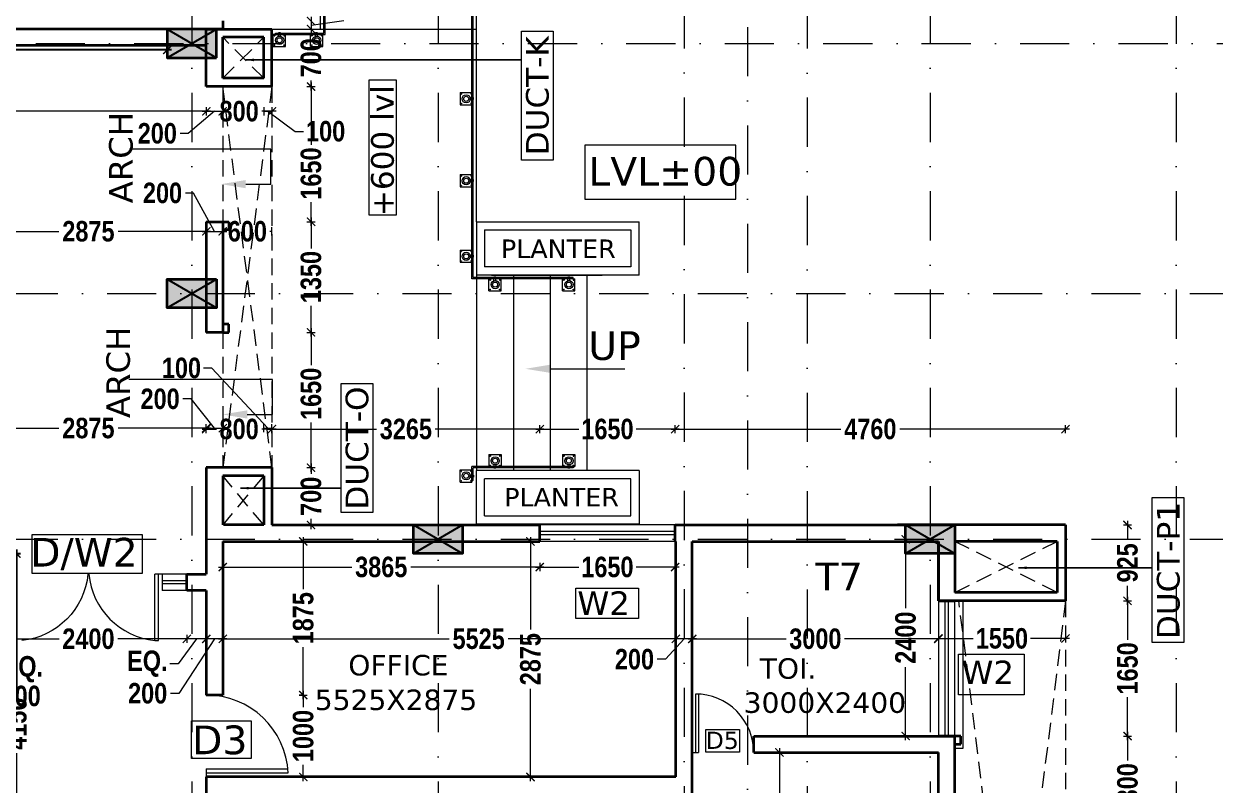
# Model space of a CAD drawing. Header units: millimetres. Extents: x -3092162 to 4513894, y -12317808 to 1849994.
# Drawn here: x -396384 to -381859, y -5875081 to -5865791 of the extents above; entities that cross this region are included whole.
import ezdxf

# ---------------------------------------------------------------- set-up
doc = ezdxf.new("R2010")
doc.units = ezdxf.units.MM
doc.header["$LTSCALE"] = 2
doc.header["$MEASUREMENT"] = 0
doc.header["$PDMODE"] = 34
doc.header["$PDSIZE"] = 500
doc.linetypes.add('DASHDOT', pattern=[1, 0.5, -0.25, 0, -0.25])
doc.linetypes.add('DASHED2', pattern=[0.375, 0.25, -0.125])
for name, color, linetype, lineweight, true_color in [('AEROW', 7, 'Continuous', 15, 0x0d0d0d), ('DOT', 7, 'DASHED2', 0, 0x89067c), ('duct text', 7, 'Continuous', 5, 0x30182a)]:
    doc.layers.add(name, color=color, linetype=linetype, lineweight=lineweight, true_color=true_color)
for name, color, linetype, lineweight in [('ARROW', 7, 'Continuous', 25), ('coloumn', 10, 'Continuous', 35), ('D DIM', 250, 'Continuous', 9), ('D3......3', 10, 'Continuous', 5), ('D5', 10, 'Continuous', 5), ('DETAIL', 240, 'Continuous', 9), ('DOOR', 27, 'Continuous', 5), ('door text', 7, 'Continuous', 15), ('DUCT', 37, 'Continuous', 35), ('DW2', 10, 'Continuous', 9), ('expen. jt.', 130, 'Continuous', 35), ('glass', 5, 'Continuous', 15), ('GRID', 251, 'DASHDOT', 5), ('RAILING', 47, 'Continuous', 13), ('RAMP', 253, 'Continuous', 9), ('SILL', 74, 'Continuous', 9), ('STAIR', 252, 'Continuous', 9), ('TEXT', 7, 'Continuous', 13), ('VENTI', 162, 'Continuous', 5), ('W2', 162, 'Continuous', 5), ('WAll', 250, 'Continuous', 35), ('walls', 250, 'Continuous', 9)]:
    doc.layers.add(name, color=color, linetype=linetype, lineweight=lineweight)
doc.styles.add('door', font='arial.ttf', dxfattribs={"height": 70})
doc.styles.add('INNER DIM', font='ARIALNB.TTF', dxfattribs={"height": 250})
doc.styles.add('style2', font='verdana.ttf')
doc.dimstyles.new('DOOR', dxfattribs={"dimtxt": 100, "dimasz": 100, "dimexe": 25, "dimexo": 50, "dimgap": 25, "dimtad": 0, "dimtih": 1, "dimtoh": 1, "dimdec": 0, "dimzin": 3, "dimdsep": 46, "dimtxsty": 'door', "dimblk": 'OBLIQUE', "dimcen": 200, "dimclrd": 256, "dimclre": 256, "dimclrt": 256, "dimadec": 0, "dimazin": 0, "dimtfac": 1, "dimtdec": 0, "dimtofl": 0, "dimtmove": 2, "dimatfit": 3, "dimfxl": 300, "dimfxlon": 1, "dimfrac": 1, "dimtolj": 1, "dimtzin": 0, "dimlwd": -1, "dimlwe": -1, "dimarcsym": 0})
doc.dimstyles.new('external final', dxfattribs={"dimscale": 0, "dimtxt": 250, "dimasz": 100, "dimexe": 50, "dimexo": 50, "dimgap": 50, "dimtad": 0, "dimdec": 0, "dimzin": 0, "dimdsep": 46, "dimtxsty": 'INNER DIM', "dimblk": 'ARCHTICK', "dimcen": 100, "dimdle": 50, "dimclrd": 256, "dimclre": 256, "dimclrt": 256, "dimadec": 0, "dimazin": 0, "dimtfac": 1, "dimtdec": 0, "dimtix": 1, "dimtmove": 1, "dimatfit": 3, "dimfxl": 50, "dimfxlon": 1, "dimtolj": 1, "dimtzin": 0, "dimlwd": -1, "dimlwe": -1, "dimarcsym": 1})

# ---------------------------------------------------------------- blocks, each defined once
blk = doc.blocks.new('_Oblique')
at = {"color": 0, "linetype": 'ByBlock', "lineweight": -2}
blk.add_line((-0.5, -0.5), (0.5, 0.5), dxfattribs=at)
blk = doc.blocks.new('_ArchTick')
at = {"color": 0, "linetype": 'ByBlock', "const_width": 0.15}
blk.add_lwpolyline([(-0.5, -0.5), (0.5, 0.5)], dxfattribs=at)
blk = doc.blocks.new('*D378')
at = {"ltscale": 100, "transparency": 16777216}
for p, q in [((-396474, -5872206), (-396474, -5873972)), ((-396774, -5872256), (-396424, -5872256)), ((-396474, -5876456), (-396474, -5874690)), ((-396774, -5876406), (-396424, -5876406))]:
    blk.add_line(p, q, dxfattribs=at)
at = {"layer": 'Defpoints', "color": 0, "lineweight": 50, "ltscale": 100, "transparency": 16777216}
for p in [(-397035, -5872256), (-397035, -5876406), (-396474, -5876406)]:
    blk.add_point(p, dxfattribs=at)
at = {"ltscale": 100, "transparency": 16777216, "xscale": 100, "yscale": 100, "zscale": 100}
for p, rotation in [((-396474, -5872256), 90), ((-396474, -5876406), 270)]:
    blk.add_blockref('_ArchTick', p, dxfattribs=dict(at, rotation=rotation))
at = {"lineweight": 50, "ltscale": 100, "transparency": 16777216, "insert": (-396474, -5874331), "char_height": 250, "attachment_point": 5, "rotation": 90, "style": 'INNER DIM'}
blk.add_mtext('\\A1;4150', dxfattribs=at)
blk = doc.blocks.new('*D381')
at = {"layer": 'ARROW', "ltscale": 100, "transparency": 16777216}
for p, q in [((-438215, -5865906), (-438215, -5866159)), ((-394635, -5865906), (-394635, -5866159)), ((-438265, -5866109), (-416863, -5866109)), ((-394585, -5866109), (-415986, -5866109))]:
    blk.add_line(p, q, dxfattribs=at)
at = {"layer": 'Defpoints', "color": 0, "lineweight": 50, "ltscale": 100, "transparency": 16777216}
for p in [(-438215, -5865856), (-394635, -5865856), (-394635, -5866109)]:
    blk.add_point(p, dxfattribs=at)
at = {"layer": 'ARROW', "ltscale": 100, "transparency": 16777216, "xscale": 100, "yscale": 100, "zscale": 100, "rotation": 180}
blk.add_blockref('_ArchTick', (-438215, -5866109), dxfattribs=at)
at = {"layer": 'ARROW', "ltscale": 100, "transparency": 16777216, "xscale": 100, "yscale": 100, "zscale": 100}
blk.add_blockref('_ArchTick', (-394635, -5866109), dxfattribs=at)
at = {"layer": 'ARROW', "lineweight": 50, "ltscale": 100, "transparency": 16777216, "insert": (-416425, -5866109), "char_height": 250, "attachment_point": 5, "style": 'INNER DIM'}
blk.add_mtext('\\A1;43580', dxfattribs=at)

msp = doc.modelspace()

# ---------------------------------------------------------------- hatches: boundary and pattern name
at = {"layer": 'coloumn', "ltscale": 100}
for points in [[(-394034.7, -5866206.2), (-394034.7, -5865856.2), (-394634.7, -5865856.2), (-394634.7, -5866206.2)], [(-394034.7, -5868906.2), (-394034.7, -5869256.2), (-394634.7, -5869256.2), (-394634.7, -5868906.2)], [(-391034.7, -5871906.2), (-391034.7, -5872256.2), (-391634.7, -5872256.2), (-391634.7, -5871906.2)], [(-385034.7, -5871906.2), (-385034.7, -5872256.2), (-385634.7, -5872256.2), (-385634.7, -5871906.2)]]:
    msp.add_hatch(color=256, dxfattribs=at).paths.add_polyline_path(points)

# ---------------------------------------------------------------- linework, layer by layer
at = {"layer": 'AEROW', "ltscale": 100}
for p, q in [((-393371.3, -5867322.6), (-395094.1, -5867322.6)), ((-393371.3, -5867747.6), (-393371.3, -5867322.6)), ((-393679, -5867747.6), (-393371.3, -5867747.6)), ((-393351.5, -5870132.4), (-395102.3, -5870132.4)), ((-393351.5, -5870557.5), (-393351.5, -5870132.4)), ((-393659.3, -5870557.5), (-393351.5, -5870557.5))]:
    msp.add_line(p, q, dxfattribs=at)
msp.add_lwpolyline([(-389967.4, -5870000.4), (-389058, -5870000.4)], dxfattribs=at)
for points in [[(-393679, -5867697.6), (-393979, -5867747.6), (-393679, -5867797.6)], [(-389967.4, -5870050.4), (-390267.4, -5870000.4), (-389967.4, -5869950.4)], [(-393659.3, -5870507.5), (-393959.3, -5870557.5), (-393659.3, -5870607.5)]]:
    msp.add_solid(points, dxfattribs=at)
at = {"layer": 'coloumn', "lineweight": 25, "ltscale": 100}
for p, q in [((-394634.7, -5865856.2), (-394034.7, -5866206.2)), ((-394634.7, -5866206.2), (-394034.7, -5865856.2)), ((-394634.7, -5869256.2), (-394034.7, -5868906.2)), ((-394634.7, -5868906.2), (-394034.7, -5869256.2)), ((-391634.7, -5872256.2), (-391034.7, -5871906.2)), ((-391634.7, -5871906.2), (-391034.7, -5872256.2)), ((-385634.7, -5872256.2), (-385034.7, -5871906.2)), ((-385634.7, -5871906.2), (-385034.7, -5872256.2))]:
    msp.add_line(p, q, dxfattribs=at)
at = {"layer": 'coloumn', "ltscale": 100}
for points in [[(-394034.7, -5866206.2), (-394034.7, -5865856.2), (-394634.7, -5865856.2), (-394634.7, -5866206.2)], [(-394034.7, -5868906.2), (-394034.7, -5869256.2), (-394634.7, -5869256.2), (-394634.7, -5868906.2)], [(-391034.7, -5871906.2), (-391034.7, -5872256.2), (-391634.7, -5872256.2), (-391634.7, -5871906.2)], [(-385034.7, -5871906.2), (-385034.7, -5872256.2), (-385634.7, -5872256.2), (-385634.7, -5871906.2)]]:
    msp.add_lwpolyline(points, close=True, dxfattribs=at)
at = {"layer": 'D DIM', "ltscale": 100}
for p, q in [((-392882.4, -5865806.2), (-392882.4, -5865930.3)), ((-392882, -5865706.2), (-392882, -5865906.2)), ((-392882, -5865806.2), (-392481.8, -5865749.2)), ((-392932.4, -5865856.2), (-392832.4, -5865856.2)), ((-392932, -5865856.2), (-392832, -5865856.2)), ((-392882.4, -5866606.2), (-392882.4, -5866482.1)), ((-392882, -5866506.2), (-392882, -5867268)), ((-392932.4, -5866556.2), (-392832.4, -5866556.2)), ((-392932, -5866556.2), (-392832, -5866556.2)), ((-394159.3, -5866808.8), (-394159.3, -5866908.8)), ((-394158.9, -5866808.8), (-394158.9, -5866908.8)), ((-394158.9, -5866808.8), (-394158.9, -5866908.8)), ((-393958.9, -5866808.8), (-393958.9, -5866908.8)), ((-393458.9, -5866808.8), (-393458.9, -5866908.8)), ((-393359.3, -5866808.8), (-393359.3, -5866908.8)), ((-393358.9, -5866808.8), (-393358.9, -5866908.8)), ((-394108.9, -5866858.8), (-399989, -5866858.8)), ((-394058.9, -5866858.8), (-394378.4, -5867128.6)), ((-394209.3, -5866858.8), (-394035.4, -5866858.8)), ((-394208.9, -5866858.8), (-393908.9, -5866858.8)), ((-393309.3, -5866858.8), (-393483.3, -5866858.8)), ((-393458.9, -5866858.8), (-393358.9, -5866858.8)), ((-393458.9, -5866858.8), (-393358.9, -5866858.8)), ((-393408.9, -5866858.8), (-393074.9, -5867103.4)), ((-393074.9, -5867103.4), (-392974.9, -5867103.4)), ((-394378.4, -5867128.6), (-394478.4, -5867128.6)), ((-394314.5, -5867855.8), (-394414.5, -5867855.8)), ((-394058.9, -5868324), (-394314.5, -5867855.8)), ((-392882, -5868256.2), (-392882, -5867968.4)), ((-394158.9, -5868374), (-394158.9, -5868274)), ((-394158.9, -5868374), (-394158.9, -5868274)), ((-393958.9, -5868374), (-393958.9, -5868274)), ((-393958.9, -5868374), (-393958.9, -5868274)), ((-393358.9, -5868374), (-393358.9, -5868274)), ((-392932, -5868206.2), (-392832, -5868206.2)), ((-392932, -5868206.2), (-392832, -5868206.2)), ((-392882, -5868156.2), (-392882, -5868531)), ((-397083.9, -5868324), (-395957, -5868324)), ((-394108.9, -5868324), (-395235.8, -5868324)), ((-394208.9, -5868324), (-393908.9, -5868324)), ((-393958.9, -5868324), (-393934.8, -5868324)), ((-393358.9, -5868324), (-393383, -5868324)), ((-392882, -5869606.2), (-392882, -5869231.4)), ((-392932, -5869556.2), (-392832, -5869556.2)), ((-392932, -5869556.2), (-392832, -5869556.2)), ((-392882, -5869506.2), (-392882, -5869955.8)), ((-394091.8, -5869991.5), (-394191.8, -5869991.5)), ((-393408.9, -5870725.3), (-394091.8, -5869991.5)), ((-394344.2, -5870368.2), (-394444.2, -5870368.2)), ((-394058.9, -5870725.3), (-394344.2, -5870368.2)), ((-397083.9, -5870725.3), (-395957, -5870725.3)), ((-394108.9, -5870725.3), (-395235.8, -5870725.3)), ((-394209.3, -5870736.6), (-394035.4, -5870736.6)), ((-394208.9, -5870725.3), (-393908.9, -5870725.3)), ((-394159.3, -5870786.6), (-394159.3, -5870686.6)), ((-394158.9, -5870775.3), (-394158.9, -5870675.3)), ((-394158.9, -5870775.3), (-394158.9, -5870675.3)), ((-393958.9, -5870775.3), (-393958.9, -5870675.3)), ((-393309.3, -5870736.6), (-393483.3, -5870736.6)), ((-393458.9, -5870775.3), (-393458.9, -5870675.3)), ((-393458.9, -5870725.3), (-393358.9, -5870725.3)), ((-393458.9, -5870725.3), (-393358.9, -5870725.3)), ((-393408.9, -5870736.6), (-392085.1, -5870736.6)), ((-393359.3, -5870786.6), (-393359.3, -5870686.6)), ((-393358.9, -5870775.3), (-393358.9, -5870675.3)), ((-393358.9, -5870786.6), (-393358.9, -5870686.6)), ((-392882, -5871256.2), (-392882, -5870656.2)), ((-390043.5, -5870736.6), (-391367.4, -5870736.6)), ((-390143.5, -5870736.6), (-389618.8, -5870736.6)), ((-390093.5, -5870786.6), (-390093.5, -5870686.6)), ((-390093.5, -5870786.6), (-390093.5, -5870686.6)), ((-388393.5, -5870736.6), (-388918.3, -5870736.6)), ((-388493.5, -5870736.6), (-386422.6, -5870736.6)), ((-388443.5, -5870786.6), (-388443.5, -5870686.6)), ((-388443.5, -5870786.6), (-388443.5, -5870686.6)), ((-383633.9, -5870736.6), (-385704.8, -5870736.6)), ((-383683.9, -5870786.6), (-383683.9, -5870686.6)), ((-392882, -5871156.2), (-392882, -5871280.3)), ((-392932, -5871206.2), (-392832, -5871206.2)), ((-392932, -5871206.2), (-392832, -5871206.2)), ((-392932, -5871906.2), (-392832, -5871906.2)), ((-392882, -5871956.2), (-392882, -5871832.1)), ((-382978.1, -5871906.2), (-382878.1, -5871906.2)), ((-382928.1, -5871856.2), (-382928.1, -5872088.7)), ((-392977.7, -5872056.2), (-392977.7, -5872690.8)), ((-390207, -5872056.2), (-390207, -5873183.1)), ((-385633.9, -5872031.2), (-385633.9, -5872923.2)), ((-393027.7, -5872106.2), (-392927.7, -5872106.2)), ((-390207, -5872106.2), (-390257, -5872106.2)), ((-385633.9, -5872081.2), (-385583.9, -5872081.2)), ((-394008.9, -5872419.8), (-392385.3, -5872419.8)), ((-393958.9, -5872469.8), (-393958.9, -5872369.8)), ((-390043.9, -5872419.8), (-391667.6, -5872419.8)), ((-390143.9, -5872419.8), (-389619.2, -5872419.8)), ((-390093.9, -5872369.8), (-390093.9, -5872469.8)), ((-390093.9, -5872369.8), (-390093.9, -5872469.8)), ((-388393.9, -5872419.8), (-388918.7, -5872419.8)), ((-388443.9, -5872369.8), (-388443.9, -5872469.8)), ((-382928.1, -5872881.2), (-382928.1, -5872648.7)), ((-382927.7, -5872781.2), (-382927.7, -5873306)), ((-382978.1, -5872831.2), (-382878.1, -5872831.2)), ((-382977.7, -5872831.2), (-382877.7, -5872831.2)), ((-396846.4, -5873295.8), (-395954.4, -5873295.8)), ((-394346.4, -5873295.8), (-395238.4, -5873295.8)), ((-394277.7, -5873295.8), (-394501.9, -5873599.2)), ((-394058.9, -5873295.8), (-394495.9, -5873961)), ((-394108.9, -5873295.8), (-394446.4, -5873295.8)), ((-394396.4, -5873245.8), (-394396.4, -5873345.8)), ((-394396.4, -5873245.8), (-394396.4, -5873345.8)), ((-393908.9, -5873295.8), (-394208.9, -5873295.8)), ((-394158.9, -5873245.8), (-394158.9, -5873345.8)), ((-394158.9, -5873245.8), (-394158.9, -5873345.8)), ((-394008.9, -5873295.8), (-391196.4, -5873295.8)), ((-393958.9, -5873245.8), (-393958.9, -5873345.8)), ((-393958.9, -5873245.8), (-393958.9, -5873345.8)), ((-388383.9, -5873295.8), (-390480.8, -5873295.8)), ((-388333.9, -5873295.8), (-388560.8, -5873545.1)), ((-388183.9, -5873295.8), (-388483.9, -5873295.8)), ((-388433.9, -5873245.8), (-388433.9, -5873345.8)), ((-388433.9, -5873245.8), (-388433.9, -5873345.8)), ((-388283.9, -5873295.8), (-387090.1, -5873295.8)), ((-388233.9, -5873245.8), (-388233.9, -5873345.8)), ((-388233.9, -5873245.8), (-388233.9, -5873345.8)), ((-385183.9, -5873295.8), (-386377.7, -5873295.8)), ((-385284.3, -5873291.3), (-384809.5, -5873291.3)), ((-385234.3, -5873241.3), (-385234.3, -5873341.3)), ((-385233.9, -5873245.8), (-385233.9, -5873345.8)), ((-383634.3, -5873291.3), (-384109.1, -5873291.3)), ((-383684.3, -5873241.3), (-383684.3, -5873341.3)), ((-392977.7, -5874031.2), (-392977.7, -5873396.6)), ((-394501.9, -5873599.2), (-394601.9, -5873599.2)), ((-388560.8, -5873545.1), (-388660.8, -5873545.1)), ((-385633.9, -5874531.2), (-385633.9, -5873639.2)), ((-392977.7, -5873931.2), (-392977.7, -5874131)), ((-390207, -5875031.2), (-390207, -5873904.3)), ((-394495.9, -5873961), (-394595.9, -5873961)), ((-393027.7, -5873981.2), (-392927.7, -5873981.2)), ((-392977.7, -5873981.2), (-393027.7, -5873981.2)), ((-382927.7, -5874531.2), (-382927.7, -5874006.4)), ((-385633.9, -5874481.2), (-385683.9, -5874481.2)), ((-382977.7, -5874481.2), (-382877.7, -5874481.2)), ((-382977.7, -5874481.2), (-382877.7, -5874481.2)), ((-382927.7, -5874431.2), (-382927.7, -5874781)), ((-387171.8, -5874631.2), (-387171.8, -5875934.9)), ((-387171.8, -5874681.2), (-387121.8, -5874681.2)), ((-392977.7, -5875031.2), (-392977.7, -5874831.4)), ((-392977.7, -5874981.2), (-392927.7, -5874981.2)), ((-390207, -5874981.2), (-390257, -5874981.2))]:
    msp.add_line(p, q, dxfattribs=at)
at = {"layer": 'D3......3'}
for p, q in [((-394338.1, -5874296.9), (-393613.4, -5874296.9)), ((-394338.1, -5874753.6), (-394338.1, -5874296.9)), ((-393613.4, -5874296.9), (-393613.4, -5874753.6)), ((-393613.4, -5874753.6), (-394338.1, -5874753.6))]:
    msp.add_line(p, q, dxfattribs=at)
at = {"layer": 'D5'}
for p, q in [((-388071, -5874400.8), (-387658.3, -5874400.8)), ((-388071, -5874678.4), (-388071, -5874400.8)), ((-387658.3, -5874400.8), (-387658.3, -5874678.4)), ((-387658.3, -5874678.4), (-388071, -5874678.4))]:
    msp.add_line(p, q, dxfattribs=at)
at = {"layer": 'DETAIL', "color": 253, "lineweight": 5, "ltscale": 0.5}
for p, q in [((-393343.3, -5866067.2), (-393343.3, -5865922.2)), ((-393330.3, -5865929.7), (-393330.3, -5865936.7)), ((-393330.3, -5865929.7), (-393323.3, -5865929.7)), ((-393330.3, -5865936.7), (-393323.3, -5865936.7)), ((-393323.3, -5865929.7), (-393323.3, -5865936.7)), ((-393213.3, -5865929.7), (-393213.3, -5865936.7)), ((-393213.3, -5865929.7), (-393206.3, -5865929.7)), ((-393213.3, -5865936.7), (-393206.3, -5865936.7)), ((-393206.3, -5865929.7), (-393206.3, -5865936.7)), ((-393193.3, -5866067.2), (-393193.3, -5865922.2)), ((-392890.1, -5866067.2), (-392890.1, -5865922.2)), ((-392877.1, -5865929.7), (-392877.1, -5865936.7)), ((-392877.1, -5865929.7), (-392870.1, -5865929.7)), ((-392877.1, -5865936.7), (-392870.1, -5865936.7)), ((-392870.1, -5865929.7), (-392870.1, -5865936.7)), ((-392760.1, -5865929.7), (-392760.1, -5865936.7)), ((-392760.1, -5865929.7), (-392753.1, -5865929.7)), ((-392760.1, -5865936.7), (-392753.1, -5865936.7)), ((-392753.1, -5865929.7), (-392753.1, -5865936.7)), ((-392740.1, -5866067.2), (-392740.1, -5865922.2)), ((-393343.3, -5866067.2), (-393193.3, -5866067.2)), ((-393330.3, -5866054.7), (-393330.3, -5866047.7)), ((-393330.3, -5866047.7), (-393323.3, -5866047.7)), ((-393330.3, -5866054.7), (-393323.3, -5866054.7)), ((-393323.3, -5866054.7), (-393323.3, -5866047.7)), ((-393213.3, -5866054.7), (-393213.3, -5866047.7)), ((-393213.3, -5866047.7), (-393206.3, -5866047.7)), ((-393213.3, -5866054.7), (-393206.3, -5866054.7)), ((-393206.3, -5866054.7), (-393206.3, -5866047.7)), ((-392890.1, -5866067.2), (-392740.1, -5866067.2)), ((-392877.1, -5866054.7), (-392877.1, -5866047.7)), ((-392877.1, -5866047.7), (-392870.1, -5866047.7)), ((-392877.1, -5866054.7), (-392870.1, -5866054.7)), ((-392870.1, -5866054.7), (-392870.1, -5866047.7)), ((-392760.1, -5866054.7), (-392760.1, -5866047.7)), ((-392760.1, -5866047.7), (-392753.1, -5866047.7)), ((-392760.1, -5866054.7), (-392753.1, -5866054.7)), ((-392753.1, -5866054.7), (-392753.1, -5866047.7)), ((-391065.5, -5866628.7), (-391065.5, -5866778.7)), ((-391065.5, -5866628.7), (-390920.5, -5866628.7)), ((-391053, -5866641.7), (-391046, -5866641.7)), ((-391053, -5866641.7), (-391053, -5866648.7)), ((-391053, -5866648.7), (-391046, -5866648.7)), ((-391046, -5866641.7), (-391046, -5866648.7)), ((-390928, -5866641.7), (-390935, -5866641.7)), ((-390935, -5866641.7), (-390935, -5866648.7)), ((-390928, -5866648.7), (-390935, -5866648.7)), ((-390928, -5866641.7), (-390928, -5866648.7)), ((-391065.5, -5866778.7), (-390920.5, -5866778.7)), ((-391053, -5866758.7), (-391046, -5866758.7)), ((-391053, -5866758.7), (-391053, -5866765.7)), ((-391053, -5866765.7), (-391046, -5866765.7)), ((-391046, -5866758.7), (-391046, -5866765.7)), ((-390928, -5866758.7), (-390935, -5866758.7)), ((-390935, -5866758.7), (-390935, -5866765.7)), ((-390928, -5866765.7), (-390935, -5866765.7)), ((-390928, -5866758.7), (-390928, -5866765.7)), ((-391065.5, -5867628.7), (-391065.5, -5867778.7)), ((-391065.5, -5867628.7), (-390920.5, -5867628.7)), ((-391053, -5867641.7), (-391046, -5867641.7)), ((-391053, -5867641.7), (-391053, -5867648.7)), ((-391053, -5867648.7), (-391046, -5867648.7)), ((-391046, -5867641.7), (-391046, -5867648.7)), ((-390928, -5867641.7), (-390935, -5867641.7)), ((-390935, -5867641.7), (-390935, -5867648.7)), ((-390928, -5867648.7), (-390935, -5867648.7)), ((-390928, -5867641.7), (-390928, -5867648.7)), ((-391065.5, -5867778.7), (-390920.5, -5867778.7)), ((-391053, -5867758.7), (-391046, -5867758.7)), ((-391053, -5867758.7), (-391053, -5867765.7)), ((-391053, -5867765.7), (-391046, -5867765.7)), ((-391046, -5867758.7), (-391046, -5867765.7)), ((-390928, -5867758.7), (-390935, -5867758.7)), ((-390935, -5867758.7), (-390935, -5867765.7)), ((-390928, -5867765.7), (-390935, -5867765.7)), ((-390928, -5867758.7), (-390928, -5867765.7)), ((-391065.5, -5868551.3), (-391065.5, -5868701.3)), ((-391065.5, -5868551.3), (-390920.5, -5868551.3)), ((-391053, -5868564.3), (-391046, -5868564.3)), ((-391053, -5868564.3), (-391053, -5868571.3)), ((-391053, -5868571.3), (-391046, -5868571.3)), ((-391046, -5868564.3), (-391046, -5868571.3)), ((-390928, -5868564.3), (-390935, -5868564.3)), ((-390935, -5868564.3), (-390935, -5868571.3)), ((-390928, -5868571.3), (-390935, -5868571.3)), ((-390928, -5868564.3), (-390928, -5868571.3)), ((-391065.5, -5868701.3), (-390920.5, -5868701.3)), ((-391053, -5868681.3), (-391046, -5868681.3)), ((-391053, -5868681.3), (-391053, -5868688.3)), ((-391053, -5868688.3), (-391046, -5868688.3)), ((-391046, -5868681.3), (-391046, -5868688.3)), ((-390928, -5868681.3), (-390935, -5868681.3)), ((-390935, -5868681.3), (-390935, -5868688.3)), ((-390928, -5868688.3), (-390935, -5868688.3)), ((-390928, -5868681.3), (-390928, -5868688.3)), ((-390715.5, -5869047.9), (-390715.5, -5868902.9)), ((-390702.5, -5868910.4), (-390702.5, -5868917.4)), ((-390702.5, -5868910.4), (-390695.5, -5868910.4)), ((-390702.5, -5868917.4), (-390695.5, -5868917.4)), ((-390695.5, -5868910.4), (-390695.5, -5868917.4)), ((-390585.5, -5868910.4), (-390585.5, -5868917.4)), ((-390585.5, -5868910.4), (-390578.5, -5868910.4)), ((-390585.5, -5868917.4), (-390578.5, -5868917.4)), ((-390578.5, -5868910.4), (-390578.5, -5868917.4)), ((-390565.5, -5869047.9), (-390565.5, -5868902.9)), ((-389815.5, -5869047.9), (-389815.5, -5868902.9)), ((-389802.5, -5868910.4), (-389802.5, -5868917.4)), ((-389802.5, -5868910.4), (-389795.5, -5868910.4)), ((-389802.5, -5868917.4), (-389795.5, -5868917.4)), ((-389795.5, -5868910.4), (-389795.5, -5868917.4)), ((-389685.5, -5868910.4), (-389685.5, -5868917.4)), ((-389685.5, -5868910.4), (-389678.5, -5868910.4)), ((-389685.5, -5868917.4), (-389678.5, -5868917.4)), ((-389678.5, -5868910.4), (-389678.5, -5868917.4)), ((-389665.5, -5869047.9), (-389665.5, -5868902.9)), ((-390715.5, -5869047.9), (-390565.5, -5869047.9)), ((-390702.5, -5869035.4), (-390702.5, -5869028.4)), ((-390702.5, -5869028.4), (-390695.5, -5869028.4)), ((-390702.5, -5869035.4), (-390695.5, -5869035.4)), ((-390695.5, -5869035.4), (-390695.5, -5869028.4)), ((-390585.5, -5869035.4), (-390585.5, -5869028.4)), ((-390585.5, -5869028.4), (-390578.5, -5869028.4)), ((-390585.5, -5869035.4), (-390578.5, -5869035.4)), ((-390578.5, -5869035.4), (-390578.5, -5869028.4)), ((-389815.5, -5869047.9), (-389665.5, -5869047.9)), ((-389802.5, -5869035.4), (-389802.5, -5869028.4)), ((-389802.5, -5869028.4), (-389795.5, -5869028.4)), ((-389802.5, -5869035.4), (-389795.5, -5869035.4)), ((-389795.5, -5869035.4), (-389795.5, -5869028.4)), ((-389685.5, -5869035.4), (-389685.5, -5869028.4)), ((-389685.5, -5869028.4), (-389678.5, -5869028.4)), ((-389685.5, -5869035.4), (-389678.5, -5869035.4)), ((-389678.5, -5869035.4), (-389678.5, -5869028.4)), ((-390715.5, -5871047.9), (-390565.5, -5871047.9)), ((-390715.5, -5871047.9), (-390715.5, -5871192.9)), ((-390702.5, -5871060.4), (-390702.5, -5871067.4)), ((-390702.5, -5871060.4), (-390695.5, -5871060.4)), ((-390702.5, -5871067.4), (-390695.5, -5871067.4)), ((-390702.5, -5871185.4), (-390702.5, -5871178.4)), ((-390702.5, -5871178.4), (-390695.5, -5871178.4)), ((-390702.5, -5871185.4), (-390695.5, -5871185.4)), ((-390695.5, -5871060.4), (-390695.5, -5871067.4)), ((-390695.5, -5871185.4), (-390695.5, -5871178.4)), ((-390585.5, -5871060.4), (-390585.5, -5871067.4)), ((-390585.5, -5871060.4), (-390578.5, -5871060.4)), ((-390585.5, -5871067.4), (-390578.5, -5871067.4)), ((-390585.5, -5871185.4), (-390585.5, -5871178.4)), ((-390585.5, -5871178.4), (-390578.5, -5871178.4)), ((-390585.5, -5871185.4), (-390578.5, -5871185.4)), ((-390578.5, -5871060.4), (-390578.5, -5871067.4)), ((-390578.5, -5871185.4), (-390578.5, -5871178.4)), ((-390565.5, -5871047.9), (-390565.5, -5871192.9)), ((-389815.5, -5871047.9), (-389665.5, -5871047.9)), ((-389815.5, -5871047.9), (-389815.5, -5871192.9)), ((-389802.5, -5871060.4), (-389802.5, -5871067.4)), ((-389802.5, -5871060.4), (-389795.5, -5871060.4)), ((-389802.5, -5871067.4), (-389795.5, -5871067.4)), ((-389802.5, -5871185.4), (-389802.5, -5871178.4)), ((-389802.5, -5871178.4), (-389795.5, -5871178.4)), ((-389802.5, -5871185.4), (-389795.5, -5871185.4)), ((-389795.5, -5871060.4), (-389795.5, -5871067.4)), ((-389795.5, -5871185.4), (-389795.5, -5871178.4)), ((-389685.5, -5871060.4), (-389685.5, -5871067.4)), ((-389685.5, -5871060.4), (-389678.5, -5871060.4)), ((-389685.5, -5871067.4), (-389678.5, -5871067.4)), ((-389685.5, -5871185.4), (-389685.5, -5871178.4)), ((-389685.5, -5871178.4), (-389678.5, -5871178.4)), ((-389685.5, -5871185.4), (-389678.5, -5871185.4)), ((-389678.5, -5871060.4), (-389678.5, -5871067.4)), ((-389678.5, -5871185.4), (-389678.5, -5871178.4)), ((-389665.5, -5871047.9), (-389665.5, -5871192.9)), ((-391065.5, -5871384.5), (-391065.5, -5871234.5)), ((-391065.5, -5871234.5), (-390920.5, -5871234.5)), ((-391053, -5871247.5), (-391046, -5871247.5)), ((-391053, -5871254.5), (-391053, -5871247.5)), ((-391053, -5871254.5), (-391046, -5871254.5)), ((-391046, -5871254.5), (-391046, -5871247.5)), ((-390928, -5871247.5), (-390935, -5871247.5)), ((-390935, -5871254.5), (-390935, -5871247.5)), ((-390928, -5871254.5), (-390935, -5871254.5)), ((-390928, -5871254.5), (-390928, -5871247.5)), ((-391065.5, -5871384.5), (-390920.5, -5871384.5)), ((-391053, -5871364.5), (-391046, -5871364.5)), ((-391053, -5871371.5), (-391053, -5871364.5)), ((-391053, -5871371.5), (-391046, -5871371.5)), ((-391046, -5871371.5), (-391046, -5871364.5)), ((-390928, -5871364.5), (-390935, -5871364.5)), ((-390935, -5871371.5), (-390935, -5871364.5)), ((-390928, -5871371.5), (-390935, -5871371.5)), ((-390928, -5871371.5), (-390928, -5871364.5))]:
    msp.add_line(p, q, dxfattribs=at)
at = {"layer": 'DOOR', "color": 252, "ltscale": 200}
for p, q in [((-394786.8, -5873316.2), (-394786.8, -5872506.2)), ((-394696.8, -5872506.2), (-394786.8, -5872506.2)), ((-394741.8, -5873316.2), (-394741.8, -5872506.2)), ((-394786.8, -5873316.2), (-394741.8, -5873316.2))]:
    msp.add_line(p, q, dxfattribs=at)
at = {"layer": 'DOOR', "ltscale": 200}
for p, q in [((-388196.8, -5873968.7), (-388196.8, -5874681.2)), ((-388159.3, -5873969.7), (-388159.3, -5874681.2)), ((-388234.3, -5874681.2), (-388159.3, -5874681.2))]:
    msp.add_line(p, q, dxfattribs=at)
at = {"layer": 'DOOR', "ltscale": 100}
for p, q in [((-394159.3, -5874881.2), (-393164.3, -5874881.2)), ((-394159.3, -5874881.2), (-394159.3, -5874981.2)), ((-394159.3, -5874931.2), (-393160.6, -5874931.2))]:
    msp.add_line(p, q, dxfattribs=at)
msp.add_arc((-394159.3, -5874981.2), 1000, 2.86598, 90, dxfattribs=at)
at = {"layer": 'DOOR', "color": 252, "ltscale": 200, "extrusion": (0, 0, -1)}
msp.add_ellipse((-396499.5, -5872419.6), major_axis=(331.6, 838.1), ratio=1, start_param=1.2893849, end_param=2.6618696, dxfattribs=at)
at = {"layer": 'DOOR', "color": 252, "ltscale": 200}
msp.add_ellipse((-394694.2, -5872419.6), major_axis=(-331.6, 838.1), ratio=1, start_param=1.2893849, end_param=2.6618696, dxfattribs=at)
at = {"layer": 'DOT', "ltscale": 400}
for p, q in [((-393959.3, -5866456.2), (-393459.3, -5865956.2)), ((-393459.3, -5866456.2), (-393959.3, -5865956.2)), ((-393959.3, -5866556.2), (-393959.3, -5868206.2)), ((-393359.3, -5871206.2), (-393959.3, -5866556.2)), ((-393359.3, -5866556.2), (-393959.3, -5871206.2)), ((-393959.3, -5866556.2), (-393959.3, -5868206.2)), ((-393359.3, -5866556.2), (-393359.3, -5871206.2)), ((-393359.3, -5866556.2), (-393359.3, -5871206.2)), ((-393959.3, -5869556.2), (-393959.3, -5871206.2)), ((-393959.3, -5869556.2), (-393959.3, -5871206.2)), ((-393459.3, -5871906.2), (-393959.3, -5871306.2)), ((-393459.3, -5871306.2), (-393959.3, -5871906.2)), ((-383784.3, -5872731.2), (-385034.3, -5872106.2)), ((-385034.3, -5872731.2), (-383784.3, -5872106.2)), ((-383684.3, -5883331.2), (-384984.3, -5872831.2)), ((-383684.3, -5872831.2), (-384984.3, -5883331.2)), ((-383684.3, -5872831.2), (-383684.3, -5883331.2))]:
    msp.add_line(p, q, dxfattribs=at)
at = {"layer": 'DUCT', "ltscale": 100}
for p, q in [((-394159.3, -5866556.2), (-394159.3, -5865856.2)), ((-394159.3, -5865856.2), (-393359.3, -5865856.2)), ((-393459.3, -5865956.2), (-393959.3, -5865956.2)), ((-393959.3, -5866456.2), (-393959.3, -5865956.2)), ((-393459.3, -5866456.2), (-393459.3, -5865956.2)), ((-393359.3, -5866556.2), (-393359.3, -5865856.2)), ((-393459.3, -5866456.2), (-393959.3, -5866456.2)), ((-393359.3, -5866556.2), (-394159.3, -5866556.2)), ((-394159.3, -5868206.2), (-394159.3, -5869556.2)), ((-394159.3, -5868206.2), (-393959.3, -5868206.2)), ((-393959.3, -5868206.2), (-393959.3, -5869556.2)), ((-393959.3, -5868206.2), (-393884.3, -5868206.2)), ((-393884.3, -5868206.2), (-393884.3, -5868306.2)), ((-393884.3, -5868306.2), (-393959.3, -5868306.2)), ((-393959.3, -5869556.2), (-394159.3, -5869556.2)), ((-393884.3, -5869456.2), (-393959.3, -5869456.2)), ((-393959.3, -5869556.2), (-393884.3, -5869556.2)), ((-393884.3, -5869556.2), (-393884.3, -5869456.2)), ((-393359.3, -5871206.2), (-394159.3, -5871206.2)), ((-394159.3, -5871206.2), (-394159.3, -5872106.2)), ((-393959.3, -5871306.2), (-393959.3, -5871906.2)), ((-393459.3, -5871306.2), (-393959.3, -5871306.2)), ((-393459.3, -5871306.2), (-393459.3, -5871906.2)), ((-393359.3, -5871206.2), (-393359.3, -5871906.2)), ((-393459.3, -5871906.2), (-393950.1, -5871906.2)), ((-393359.3, -5871906.2), (-390093.9, -5871906.2)), ((-390093.9, -5872106.2), (-390093.9, -5871906.2)), ((-388443.9, -5871906.2), (-385634.3, -5871906.2)), ((-388443.9, -5872106.2), (-388443.9, -5871906.2)), ((-385734.3, -5871906.2), (-385034.3, -5871906.2)), ((-383684.3, -5871906.2), (-385734.3, -5871906.2)), ((-383684.3, -5871906.2), (-383684.3, -5872831.2)), ((-393959.3, -5872106.2), (-390093.9, -5872106.2)), ((-388443.9, -5872106.2), (-388434.3, -5872106.2)), ((-388234.3, -5872106.2), (-385634.3, -5872106.2)), ((-385734.3, -5872106.2), (-385234.3, -5872106.2)), ((-385234.3, -5872731.2), (-385234.3, -5872106.2)), ((-385234.3, -5872106.2), (-385234.3, -5872831.2)), ((-385034.3, -5872106.2), (-385034.3, -5872731.2)), ((-383784.3, -5872106.2), (-385034.3, -5872106.2)), ((-385034.3, -5872106.2), (-385034.3, -5872656.2)), ((-383784.3, -5872106.2), (-384184.3, -5872106.2)), ((-383784.3, -5872106.2), (-383784.3, -5872731.2)), ((-385234.3, -5872256.2), (-385234.3, -5872831.2)), ((-385234.3, -5872831.2), (-385234.3, -5872706.2)), ((-383784.3, -5872731.2), (-385034.3, -5872731.2)), ((-383684.3, -5872831.2), (-385234.3, -5872831.2)), ((-385234.3, -5872831.2), (-385034.3, -5872831.2)), ((-385034.3, -5874481.2), (-385234.3, -5874481.2)), ((-385034.3, -5875781.2), (-385034.3, -5874481.2)), ((-384959.3, -5874481.2), (-385034.3, -5874481.2)), ((-384959.3, -5874581.6), (-384959.3, -5874481.2)), ((-385034.3, -5874581.6), (-384959.3, -5874581.6)), ((-385234.3, -5875781.2), (-385234.3, -5874681.2))]:
    msp.add_line(p, q, dxfattribs=at)
at = {"layer": 'duct text', "ltscale": 0.1}
for points in [[(-390317.4, -5867453.3), (-390317.4, -5865880.8), (-389931.2, -5865880.8), (-389931.2, -5867453.3)], [(-392174, -5868126.5), (-392174, -5866473.4), (-391844.9, -5866473.4), (-391842.9, -5868128)], [(-392516.8, -5871752.3), (-392516.8, -5870179.7), (-392130.6, -5870179.7), (-392130.6, -5871752.3)], [(-382625.6, -5873340.8), (-382625.6, -5871571), (-382239.5, -5871571), (-382239.5, -5873340.8)]]:
    msp.add_lwpolyline(points, close=True, dxfattribs=at)
at = {"layer": 'DW2'}
for p, q in [((-396281.4, -5872023.2), (-394940.2, -5872023.2)), ((-396281.4, -5872499.6), (-396281.4, -5872023.2)), ((-394940.2, -5872023.2), (-394940.2, -5872499.6)), ((-394940.2, -5872499.6), (-396281.4, -5872499.6))]:
    msp.add_line(p, q, dxfattribs=at)
at = {"layer": 'expen. jt.', "ltscale": 100}
for p, q in [((-393959.3, -5865756.2), (-393959.3, -5865856.2)), ((-393959.3, -5865856.2), (-438889.3, -5865856.2))]:
    msp.add_line(p, q, dxfattribs=at)
at = {"layer": 'glass', "ltscale": 100}
for p, q in [((-388443.9, -5871986.2), (-390093.9, -5871986.2)), ((-388443.9, -5872026.2), (-390093.9, -5872026.2)), ((-394396.8, -5872586.2), (-394696.8, -5872586.2)), ((-394396.8, -5872626.2), (-394696.8, -5872626.2)), ((-385154.3, -5872831.2), (-385154.3, -5874481.2)), ((-385114.3, -5872831.2), (-385114.3, -5874481.2))]:
    msp.add_line(p, q, dxfattribs=at)
at = {"layer": 'GRID', "color": 5, "ltscale": 600}
for p, q in [((-387559.7, -5805825.2), (-387559.7, -5894627.3)), ((-388334.3, -5806685.7), (-388334.3, -5893769.1)), ((-386834.7, -5806686.7), (-386834.7, -5893768.1)), ((-394334.3, -5807829.3), (-394334.3, -5892623.2)), ((-391334.3, -5807829.3), (-391334.3, -5892623.2)), ((-385334.3, -5807829.3), (-385334.3, -5892623.2)), ((-382334.3, -5807829.3), (-382334.3, -5892623.2))]:
    msp.add_line(p, q, dxfattribs=at)
at = {"layer": 'GRID', "color": 6, "ltscale": 600}
for p, q in [((-461044.5, -5866031.2), (-366465.1, -5866031.2)), ((-460174.2, -5869081.2), (-367334.7, -5869081.2)), ((-460174.2, -5872081.2), (-367334.7, -5872081.2))]:
    msp.add_line(p, q, dxfattribs=at)
at = {"layer": 'RAILING', "ltscale": 100}
for p, q in [((-392726.5, -5865906.2), (-392726.5, -5860585.3)), ((-392710.5, -5865922.2), (-392710.5, -5860592)), ((-390920.5, -5868902.9), (-390920.5, -5861333.4)), ((-390904.5, -5868886.9), (-390904.5, -5861340)), ((-393314, -5865906.2), (-392726.5, -5865906.2)), ((-393314, -5865922.2), (-393314, -5865906.2)), ((-393314, -5865922.2), (-392710.5, -5865922.2)), ((-389687.8, -5868902.9), (-390920.5, -5868902.9)), ((-389687.8, -5868886.9), (-390904.5, -5868886.9)), ((-389687.8, -5868902.9), (-389687.8, -5868886.9)), ((-389687.8, -5871192.9), (-390920.5, -5871192.9)), ((-390920.5, -5871363.1), (-390920.5, -5871192.9)), ((-389687.8, -5871208.9), (-390904.5, -5871208.9)), ((-390904.5, -5871363.1), (-390904.5, -5871208.9)), ((-389687.8, -5871192.9), (-389687.8, -5871208.9)), ((-390904.5, -5871363.1), (-390920.5, -5871363.1))]:
    msp.add_line(p, q, dxfattribs=at)
at = {"layer": 'RAILING', "ltscale": 0.5}
for p, q in [((-393280.8, -5865906.2), (-393280.8, -5865902.2)), ((-393255.8, -5865902.2), (-393280.8, -5865902.2)), ((-393280.8, -5865939.2), (-393280.8, -5865922.2)), ((-393255.8, -5865906.2), (-393255.8, -5865902.2)), ((-393255.8, -5865939.2), (-393255.8, -5865922.2)), ((-392827.6, -5865906.2), (-392827.6, -5865902.2)), ((-392802.6, -5865902.2), (-392827.6, -5865902.2)), ((-392827.6, -5865939.2), (-392827.6, -5865922.2)), ((-392802.6, -5865906.2), (-392802.6, -5865902.2)), ((-392802.6, -5865939.2), (-392802.6, -5865922.2)), ((-390937.5, -5866691.2), (-390920.5, -5866691.2)), ((-390937.5, -5866716.2), (-390920.5, -5866716.2)), ((-390904.5, -5866691.2), (-390900.5, -5866691.2)), ((-390904.5, -5866716.2), (-390900.5, -5866716.2)), ((-390900.5, -5866716.2), (-390900.5, -5866691.2)), ((-390937.5, -5867691.2), (-390920.5, -5867691.2)), ((-390904.5, -5867691.2), (-390900.5, -5867691.2)), ((-390900.5, -5867716.2), (-390900.5, -5867691.2)), ((-390937.5, -5867716.2), (-390920.5, -5867716.2)), ((-390904.5, -5867716.2), (-390900.5, -5867716.2)), ((-390937.5, -5868613.8), (-390920.5, -5868613.8)), ((-390937.5, -5868638.8), (-390920.5, -5868638.8)), ((-390904.5, -5868613.8), (-390900.5, -5868613.8)), ((-390904.5, -5868638.8), (-390900.5, -5868638.8)), ((-390900.5, -5868638.8), (-390900.5, -5868613.8)), ((-390653, -5868886.9), (-390653, -5868882.9)), ((-390628, -5868882.9), (-390653, -5868882.9)), ((-390653, -5868919.9), (-390653, -5868902.9)), ((-390628, -5868886.9), (-390628, -5868882.9)), ((-390628, -5868919.9), (-390628, -5868902.9)), ((-389753, -5868886.9), (-389753, -5868882.9)), ((-389728, -5868882.9), (-389753, -5868882.9)), ((-389753, -5868919.9), (-389753, -5868902.9)), ((-389728, -5868886.9), (-389728, -5868882.9)), ((-389728, -5868919.9), (-389728, -5868902.9)), ((-390653, -5871175.9), (-390653, -5871192.9)), ((-390628, -5871175.9), (-390628, -5871192.9)), ((-389753, -5871175.9), (-389753, -5871192.9)), ((-389728, -5871175.9), (-389728, -5871192.9)), ((-390937.5, -5871297), (-390920.5, -5871297)), ((-390937.5, -5871322), (-390920.5, -5871322)), ((-390904.5, -5871297), (-390900.5, -5871297)), ((-390904.5, -5871322), (-390900.5, -5871322)), ((-390900.5, -5871297), (-390900.5, -5871322)), ((-390653, -5871208.9), (-390653, -5871212.9)), ((-390628, -5871212.9), (-390653, -5871212.9)), ((-390628, -5871208.9), (-390628, -5871212.9)), ((-389753, -5871208.9), (-389753, -5871212.9)), ((-389728, -5871212.9), (-389753, -5871212.9)), ((-389728, -5871208.9), (-389728, -5871212.9))]:
    msp.add_line(p, q, dxfattribs=at)
for centre, radius in [((-393265.8, -5865992.2), 50), ((-393265.8, -5865992.2), 31), ((-392812.6, -5865992.2), 50), ((-392812.6, -5865992.2), 31), ((-390990.5, -5866706.2), 50), ((-390990.5, -5866706.2), 31), ((-390990.5, -5867706.2), 50), ((-390990.5, -5867706.2), 31), ((-390990.5, -5868628.8), 50), ((-390990.5, -5868628.8), 31), ((-390638, -5868972.9), 50), ((-390638, -5868972.9), 31), ((-389738, -5868972.9), 50), ((-389738, -5868972.9), 31), ((-390638, -5871122.9), 50), ((-390638, -5871122.9), 31), ((-389738, -5871122.9), 50), ((-389738, -5871122.9), 31), ((-390990.5, -5871307), 50), ((-390990.5, -5871307), 31)]:
    msp.add_circle(centre, radius, dxfattribs=at)
for centre, start, end in [((-393268.3, -5865939.2), 180, 203.52189), ((-393268.3, -5865939.2), 341.87937, 0), ((-392815.1, -5865939.2), 180, 203.52189), ((-392815.1, -5865939.2), 341.87937, 0), ((-390937.5, -5866703.7), 90, 113.52189), ((-390937.5, -5866703.7), 251.87937, 270), ((-390937.5, -5867703.7), 90, 113.52189), ((-390937.5, -5867703.7), 251.87937, 270), ((-390937.5, -5868626.3), 90, 113.52189), ((-390937.5, -5868626.3), 251.87937, 270), ((-390640.5, -5868919.9), 180, 203.52189), ((-390640.5, -5868919.9), 341.87937, 0), ((-389740.5, -5868919.9), 180, 203.52189), ((-389740.5, -5868919.9), 341.87937, 0), ((-390640.5, -5871175.9), 156.47811, 180), ((-390640.5, -5871175.9), 0, 18.12063), ((-389740.5, -5871175.9), 156.47811, 180), ((-389740.5, -5871175.9), 0, 18.12063), ((-390937.5, -5871309.5), 246.47811, 270), ((-390937.5, -5871309.5), 90, 108.12063)]:
    msp.add_arc(centre, 12.5, start, end, dxfattribs=at)
at = {"layer": 'RAMP', "ltscale": 100}
for p, q in [((-392765.5, -5865856.2), (-392765.5, -5860569.2)), ((-390865.5, -5868206.2), (-390865.5, -5861356.2)), ((-390865.5, -5865856.2), (-390865.5, -5865762.2)), ((-393359.3, -5865856.2), (-392765.5, -5865856.2)), ((-392765.5, -5865856.2), (-392726.5, -5865856.2)), ((-392710.5, -5865856.2), (-390920.5, -5865856.2)), ((-390904.5, -5865856.2), (-390865.5, -5865856.2))]:
    msp.add_line(p, q, dxfattribs=at)
at = {"layer": 'RAMP'}
for p, q in [((-393314, -5865922.2), (-393343.3, -5865922.2)), ((-390509, -5868902.9), (-390531.2, -5868902.9)), ((-389687.8, -5868902.9), (-389665.5, -5868902.9)), ((-390509, -5871192.9), (-390531.2, -5871192.9)), ((-389687.8, -5871192.9), (-389665.5, -5871192.9)), ((-390920.5, -5871363.1), (-390920.5, -5871384.5))]:
    msp.add_line(p, q, dxfattribs=at)
at = {"layer": 'SILL', "ltscale": 100}
for p, q in [((-388443.9, -5871906.2), (-390093.9, -5871906.2)), ((-388443.9, -5872106.2), (-390093.9, -5872106.2)), ((-394396.8, -5872506.2), (-394696.8, -5872506.2)), ((-394696.8, -5872506.2), (-394696.8, -5872706.2)), ((-394396.8, -5872706.2), (-394696.8, -5872706.2)), ((-385234.3, -5872831.2), (-385234.3, -5874481.2)), ((-385034.3, -5874481.2), (-385034.3, -5872831.2)), ((-384934.3, -5872831.2), (-384934.3, -5874631.6)), ((-384934.3, -5874631.6), (-385034.3, -5874631.6))]:
    msp.add_line(p, q, dxfattribs=at)
at = {"layer": 'SILL', "ltscale": 200}
msp.add_ellipse((-388196.8, -5874681.2), major_axis=(703, 115.8), ratio=1, start_param=-0.1632355, end_param=1.4075609, dxfattribs=at)
at = {"layer": 'STAIR', "ltscale": 100}
for p, q in [((-390865.5, -5868856.2), (-390865.5, -5868886.9)), ((-390681.2, -5868856.2), (-389331.2, -5868856.2)), ((-390415.5, -5868856.2), (-390415.5, -5868886.9)), ((-389965.5, -5868856.2), (-389965.5, -5868886.9)), ((-389515.5, -5871242.9), (-389515.5, -5868856.2)), ((-390865.5, -5868902.9), (-390865.5, -5871192.9)), ((-390415.5, -5868902.9), (-390415.5, -5871192.9)), ((-389965.5, -5868902.9), (-389965.5, -5871192.9)), ((-390865.5, -5871208.9), (-390865.5, -5871242.9)), ((-390415.5, -5871208.9), (-390415.5, -5871242.9)), ((-389965.5, -5871208.9), (-389965.5, -5871242.9))]:
    msp.add_line(p, q, dxfattribs=at)
at = {"layer": 'TEXT', "ltscale": 0.1}
for p, q in [((-387702.9, -5867271.3), (-389544.8, -5867271.3)), ((-389544.8, -5867271.3), (-389544.8, -5867931.1)), ((-387702.9, -5867931.1), (-387702.9, -5867271.3)), ((-389544.8, -5867931.1), (-387702.9, -5867931.1))]:
    msp.add_line(p, q, dxfattribs=at)
at = {"layer": 'VENTI', "ltscale": 100}
for p, q in [((-389654.8, -5872678.5), (-388890.8, -5872678.5)), ((-389654.8, -5873046.3), (-389654.8, -5872678.5)), ((-388890.8, -5872678.5), (-388890.8, -5873046.3)), ((-388890.8, -5873046.3), (-389654.8, -5873046.3))]:
    msp.add_line(p, q, dxfattribs=at)
at = {"layer": 'W2', "lineweight": 15, "ltscale": 0.1}
for p, q in [((-384988.4, -5873483.8), (-384186.7, -5873483.8)), ((-384988.4, -5873977.9), (-384988.4, -5873483.8)), ((-384186.7, -5873483.8), (-384186.7, -5873977.9)), ((-384186.7, -5873977.9), (-384988.4, -5873977.9))]:
    msp.add_line(p, q, dxfattribs=at)
at = {"layer": 'WAll', "ltscale": 100}
for p, q in [((-393959.3, -5865856.2), (-406879.3, -5865856.2)), ((-394159.3, -5866056.2), (-406679.3, -5866056.2)), ((-394159.3, -5871206.2), (-394159.3, -5872506.2)), ((-393959.3, -5872106.2), (-393959.3, -5873981.2)), ((-388434.3, -5874981.2), (-388434.3, -5872106.2)), ((-388234.3, -5878106.2), (-388234.3, -5872106.2)), ((-394396.8, -5872707.1), (-394396.8, -5872506.2)), ((-394396.8, -5872506.2), (-394159.3, -5872506.2)), ((-394159.3, -5872707.1), (-394396.8, -5872707.1)), ((-394159.3, -5872707.1), (-394159.3, -5873981.2)), ((-393959.3, -5873981.2), (-394159.3, -5873981.2)), ((-387484.3, -5874481.2), (-385034.3, -5874481.2)), ((-387484.3, -5874681.2), (-387484.3, -5874481.2)), ((-387484.3, -5874681.2), (-385234.3, -5874681.2)), ((-388434.3, -5874981.2), (-394159.3, -5874981.2)), ((-394159.3, -5874981.2), (-394159.3, -5875181.2))]:
    msp.add_line(p, q, dxfattribs=at)
at = {"layer": 'walls', "lineweight": 18, "ltscale": 100}
for p, q in [((-390865.5, -5868206.2), (-388881.7, -5868206.2)), ((-390865.5, -5868206.2), (-390865.5, -5868856.2)), ((-388881.7, -5868856.2), (-388881.7, -5868206.2)), ((-390765.5, -5868306.2), (-388981.7, -5868306.2)), ((-390765.5, -5868306.2), (-390765.5, -5868756.2)), ((-388981.7, -5868306.2), (-388981.7, -5868756.2)), ((-388881.7, -5868856.2), (-390865.5, -5868856.2)), ((-388981.7, -5868756.2), (-390765.5, -5868756.2)), ((-388881.7, -5871242.9), (-390865.5, -5871242.9)), ((-390865.5, -5871892.9), (-390865.5, -5871242.9)), ((-388881.7, -5871242.9), (-388881.7, -5871892.9)), ((-388981.7, -5871342.9), (-390765.5, -5871342.9)), ((-390765.5, -5871792.9), (-390765.5, -5871342.9)), ((-388981.7, -5871792.9), (-388981.7, -5871342.9)), ((-390865.5, -5871892.9), (-388881.7, -5871892.9)), ((-390765.5, -5871792.9), (-388981.7, -5871792.9))]:
    msp.add_line(p, q, dxfattribs=at)

# ---------------------------------------------------------------- block references
at = {"layer": 'D DIM', "ltscale": 100, "xscale": 100, "yscale": 100, "zscale": 100}
for p, rotation in [((-392882.4, -5865856.2), 90), ((-392882, -5865756.2), 90), ((-392882, -5865856.2), 270), ((-392882.4, -5866556.2), 270), ((-392882, -5866556.2), 90), ((-394159.3, -5866858.8), 180), ((-394158.9, -5866858.8), 180), ((-394158.9, -5868324), 180), ((-392882, -5868206.2), 90), ((-392882, -5868206.2), 270), ((-392882, -5869556.2), 90), ((-392882, -5869556.2), 270), ((-394159.3, -5870736.6), 180), ((-394158.9, -5870725.3), 180), ((-393358.9, -5870736.6), 180), ((-390093.5, -5870736.6), 180), ((-388443.5, -5870736.6), 180), ((-392882, -5871206.2), 90), ((-392882, -5871206.2), 270), ((-392882, -5871906.2), 270), ((-382928.1, -5871906.2), 90), ((-392977.7, -5872106.2), 90), ((-390207, -5872106.2), 90), ((-385633.9, -5872081.2), 90), ((-393958.9, -5872419.8), 180), ((-390093.9, -5872419.8), 180), ((-382928.1, -5872831.2), 270), ((-382927.7, -5872831.2), 90), ((-394396.4, -5873295.8), 180), ((-394158.9, -5873295.8), 180), ((-393958.9, -5873295.8), 180), ((-388433.9, -5873295.8), 180), ((-388233.9, -5873295.8), 180), ((-385234.3, -5873291.3), 180), ((-392977.7, -5873981.2), 90), ((-392977.7, -5873981.2), 270), ((-385633.9, -5874481.2), 270), ((-382927.7, -5874481.2), 90), ((-382927.7, -5874481.2), 270), ((-387171.8, -5874681.2), 90), ((-392977.7, -5874981.2), 270), ((-390207, -5874981.2), 270)]:
    msp.add_blockref('_ArchTick', p, dxfattribs=dict(at, rotation=rotation))
for p in [(-394158.9, -5866858.8), (-393958.9, -5866858.8), (-393359.3, -5866858.8), (-394158.9, -5868324), (-393958.9, -5868324), (-394158.9, -5870725.3), (-393958.9, -5870725.3), (-393359.3, -5870736.6), (-390093.5, -5870736.6), (-388443.5, -5870736.6), (-383683.9, -5870736.6), (-390093.9, -5872419.8), (-388443.9, -5872419.8), (-394396.4, -5873295.8), (-394158.9, -5873295.8), (-393958.9, -5873295.8), (-388433.9, -5873295.8), (-388233.9, -5873295.8), (-385233.9, -5873295.8), (-383684.3, -5873291.3)]:
    msp.add_blockref('_ArchTick', p, dxfattribs=at)

# ---------------------------------------------------------------- texts
at = {"layer": 'D DIM', "ltscale": 100, "char_height": 250, "attachment_point": 5, "rotation": 90, "style": 'INNER DIM'}
for s, insert in [('\\A1;700', (-392882.4, -5866206.2)), ('\\A1;1650', (-392882, -5867618.2)), ('\\A1;1350', (-392882, -5868881.2)), ('\\A1;1650', (-392882, -5870306)), ('\\A1;700', (-392882, -5871556.2)), ('\\A1;925', (-382928.1, -5872368.7)), ('\\A1;1875', (-392977.7, -5873043.7)), ('\\A1;2400', (-385633.9, -5873281.2)), ('\\A1;2875', (-390207, -5873543.7)), ('\\A1;1650', (-382927.7, -5873656.2)), ('\\A1;1000', (-392977.7, -5874481.2)), ('\\A1;1300', (-382927.7, -5875131.2))]:
    msp.add_mtext(s, dxfattribs=dict(at, insert=insert))
at = {"layer": 'D DIM', "ltscale": 100, "char_height": 250, "attachment_point": 5, "style": 'INNER DIM'}
for s, insert in [('\\A1;800', (-393759.3, -5866858.8)), ('\\A1;100', (-392704.3, -5867103.4)), ('\\A1;200', (-394756.7, -5867128.6)), ('\\A1;200', (-394692.9, -5867855.8)), ('\\A1;2875', (-395596.4, -5868324)), ('\\A1;600', (-393658.9, -5868324)), ('\\A1;100', (-394462.4, -5869991.5)), ('\\A1;200', (-394722.5, -5870368.2)), ('\\A1;2875', (-395596.4, -5870725.3)), ('\\A1;800', (-393759.3, -5870736.6)), ('\\A1;3265', (-391726.2, -5870736.6)), ('\\A1;1650', (-389268.5, -5870736.6)), ('\\A1;4760', (-386063.7, -5870736.6)), ('\\A1;3865', (-392026.4, -5872419.8)), ('\\A1;1650', (-389268.9, -5872419.8)), ('\\A1;2400', (-395596.4, -5873295.8)), ('\\A1;5525', (-390838.6, -5873295.8)), ('\\A1;3000', (-386733.9, -5873295.8)), ('\\A1;1550', (-384459.3, -5873291.3)), ('\\A1;EQ.', (-396396.4, -5873666.7)), ('\\A1;EQ.', (-394878.2, -5873599.2)), ('\\A1;200', (-388939.1, -5873545.1)), ('\\A1;200', (-396416.4, -5873993.8)), ('\\A1;200', (-394874.3, -5873961))]:
    msp.add_mtext(s, dxfattribs=dict(at, insert=insert))
at = {"layer": 'D3......3', "style": 'style2'}
msp.add_text('D3', height=350, dxfattribs=at).set_placement((-394332.9, -5874703.2))
at = {"layer": 'D5', "style": 'style2'}
msp.add_text('D5', height=210, dxfattribs=at).set_placement((-388071.9, -5874638.5))
at = {"layer": 'door text', "style": 'style2'}
for p in [(-395058.2, -5868105.7), (-395091.2, -5870726.3)]:
    msp.add_text(' ARCH', height=287, rotation=90, dxfattribs=at).set_placement(p)
at = {"layer": 'duct text', "ltscale": 0.1, "char_height": 276.639, "width": 1547.237, "attachment_point": 5, "rotation": 90, "style": 'style2'}
for s, insert in [('\\pt3043;DUCT-K', (-390120.8, -5866668.7)), ('\\pt3043;+600 lvl', (-392009.3, -5867339.3)), ('\\pt3043;DUCT-O', (-392320.2, -5870967.6)), ('\\pt3043;DUCT-P1', (-382429.1, -5872461.9))]:
    msp.add_mtext(s, dxfattribs=dict(at, insert=insert))
at = {"layer": 'DW2', "style": 'style2'}
msp.add_text('D/W2', height=350, dxfattribs=at).set_placement((-396306.7, -5872413.5))
at = {"layer": 'TEXT', "lineweight": 50, "style": 'style2'}
msp.add_text('LVL±00', height=350, dxfattribs=at).set_placement((-389501.5, -5867764.4))
at = {"layer": 'TEXT', "style": 'style2'}
for s, height, p in [('PLANTER', 225, (-390566.8, -5868647.9)), ('UP', 350, (-389503.1, -5869892.2)), ('PLANTER', 225, (-390526.6, -5871679.6)), ('T7', 337.5, (-386733.1, -5872702.2)), ('OFFICE', 250, (-392428.3, -5873741.9)), ('TOI.', 250, (-387411.4, -5873782.3)), ('5525X2875', 250, (-392836.9, -5874164.2)), ('3000X2400', 250, (-387607.8, -5874198.5))]:
    msp.add_text(s, height=height, dxfattribs=at).set_placement(p)
at = {"layer": 'W2', "lineweight": 50, "style": 'style2'}
for p in [(-389635.4, -5873003), (-384952.1, -5873848.1)]:
    msp.add_text('W2', height=287, dxfattribs=at).set_placement(p)

# ---------------------------------------------------------------- dimensions: what is measured, and where the dimension line sits
at = {"color": 3, "lineweight": 50, "ltscale": 100}
dim = msp.add_linear_dim(base=(-396473.6, -5876406.2), p1=(-397034.7, -5872256.2), p2=(-397034.7, -5876406.2), angle=90, dimstyle='external final', override={"dimscale": 1, "dimfxl": 300}, dxfattribs=at)
dim.commit()
dim.dimension.update_dxf_attribs({"geometry": '*D378', "text_midpoint": (-396473.6, -5874331.2)})
at = {"layer": 'ARROW', "color": 3, "lineweight": 50, "ltscale": 100}
dim = msp.add_linear_dim(base=(-394634.7, -5866108.6), p1=(-438214.7, -5865856.2), p2=(-394634.7, -5865856.2), dimstyle='external final', override={"dimscale": 1, "dimfxl": 300}, dxfattribs=at)
dim.commit()
dim.dimension.update_dxf_attribs({"geometry": '*D381', "text_midpoint": (-416424.7, -5866108.6)})

# ---------------------------------------------------------------- leaders
at = {"layer": 'duct text', "ltscale": 0.1}
for points in [[(-393678, -5866231.6), (-390317.4, -5866231.6), (-393678, -5866231.6)], [(-393743, -5871457), (-392516.8, -5871457), (-393743, -5871457)], [(-384257.3, -5872428.7), (-382624.6, -5872428.7), (-384257.3, -5872428.7)]]:
    msp.add_leader(points, dimstyle='DOOR', dxfattribs=at)

doc.saveas('drawing.dxf')
